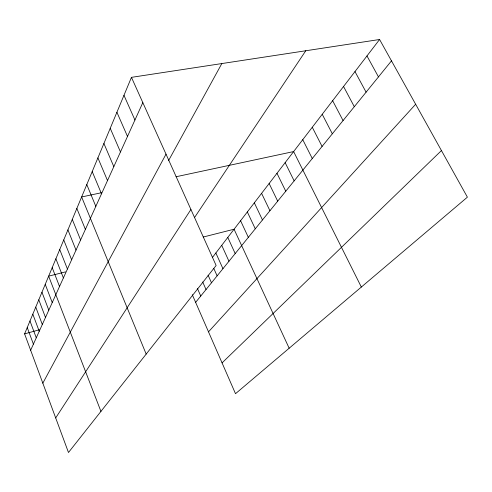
<?xml version="1.0" encoding="UTF-8"?>
<svg xmlns="http://www.w3.org/2000/svg" width="492" height="492" viewBox="0 0 492 492"><rect width="100%" height="100%" fill="white"/><g stroke="black" fill="none" stroke-linecap="round" stroke-linejoin="round"><path stroke-width="0.74" d="M131.45 77.349L216.129 265.489L68.48 452.499L24.6 333.896L131.45 77.349L379.584 39.501L467.4 197.163L235.508 393.698L192.28 294.677M30.645 350.243L142.821 102.613M42.835 383.182L166.019 154.15M168.461 160.786L221.831 63.566M55.694 417.936L190.921 209.481M194.826 217.107L305.766 50.756M212.359 257.544L379.584 39.501M195.632 302.352L391.484 60.86M208.503 331.836L415.654 104.255M222.058 362.887L441.447 150.57M24.6 333.896L39.372 329.751M65.491 271.892L48.646 276.153L100.94 411.386M203.208 237.039L234.075 229.229L289.161 348.225M101.217 192.778L81.629 196.972L146.173 354.092M176.05 176.751L293.626 151.573L361.337 287.057M366.977 55.94L378.471 76.906M354.978 71.586L366.091 92.17M343.545 86.494L354.302 106.703M332.641 100.706L343.065 120.565M322.223 114.285L332.334 133.793M312.272 127.262L322.082 146.431M302.752 139.679L312.279 158.522M285.139 162.643L294.148 180.878M276.978 173.282L285.76 191.222M269.136 183.504L277.691 201.167M261.59 193.344L269.936 210.73M254.327 202.815L262.47 219.942M247.328 211.941L255.274 228.811M240.582 220.742L248.343 237.359M227.79 237.421L235.201 253.565M221.72 245.336L228.965 261.246M215.853 252.986L222.944 268.675M213.799 268.46L217.12 275.858M208.085 275.176L211.48 282.802M123.972 95.313L134.937 120.011M202.698 282.002L206.031 289.53M197.483 288.613L200.748 296.043M116.911 112.268L127.502 136.432M110.233 128.301L120.472 151.954M103.904 143.486L113.818 166.647M97.908 157.889L107.508 180.576M92.207 171.573L101.518 193.799M86.789 184.58L95.823 206.363M76.85 208.442L85.387 229.401M72.287 219.401L80.596 239.979M67.921 229.887L76.014 250.09M63.739 239.924L71.629 259.776M59.729 249.549L67.429 269.05M55.885 258.78L63.394 277.943M52.195 267.642L59.532 286.485M45.239 284.345L52.244 302.568M41.955 292.223L48.806 310.157M38.794 299.812L45.498 317.457M35.75 307.119L42.312 324.492M32.816 314.173L39.237 331.276M29.981 320.975L36.273 337.819M27.244 327.549L33.413 344.142"/></g></svg>
